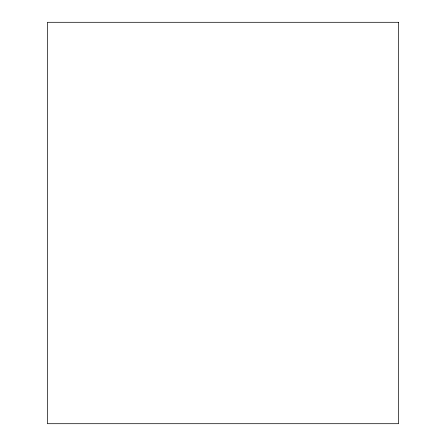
<?xml version="1.0" encoding="UTF-8"?>
<svg xmlns="http://www.w3.org/2000/svg" width="446" height="446" viewBox="0 0 446 446"><rect width="100%" height="100%" fill="white"/><g stroke="black" fill="none" stroke-linecap="round" stroke-linejoin="round"><path stroke-width="0.67" d="M398.613 22.3L47.388 22.3L47.388 423.7L398.613 423.7L398.613 22.3"/></g></svg>
